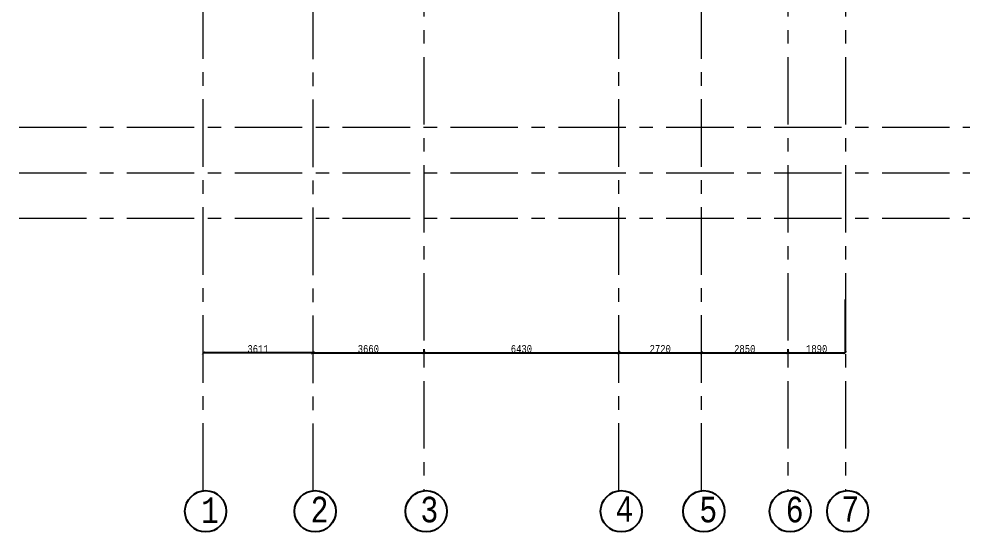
# Model space of a CAD drawing. Header units: millimetres. Extents: x -689206 to 4969298, y -1019800 to 703299.
# Drawn here: x 299992 to 331337, y -656205 to -639316 of the extents above; entities that cross this region are included whole.
import ezdxf

# ---------------------------------------------------------------- set-up
doc = ezdxf.new("R2010")
doc.units = ezdxf.units.MM
doc.linetypes.add('осеваяX2', pattern=[101.6, 63.5, -12.7, 12.7, -12.7])
doc.layers.add('РАЗМЕРЫ', color=7, linetype='Continuous', lineweight=9)
doc.layers.add('стены', color=7, linetype='Continuous', lineweight=20)
doc.layers.add('сетка', color=104, linetype='Continuous')
doc.styles.add('Аннотативный', font='isocteur.ttf', dxfattribs={"width": 0.7, "height": 250})
doc.dimstyles.new('Аннотативный', dxfattribs={"dimscale": 0, "dimtxt": 250, "dimasz": 100, "dimexe": 1.25, "dimexo": 0.625, "dimtad": 1, "dimdec": 0, "dimtxsty": 'Аннотативный', "dimblk": 'ARCHTICK', "dimcen": 2.5, "dimadec": 0, "dimazin": 0, "dimtfac": 1, "dimtdec": 0, "dimtmove": 0, "dimatfit": 3, "dimfxl": 1, "dimarcsym": 0})

# ---------------------------------------------------------------- blocks, each defined once
blk = doc.blocks.new('_ArchTick')
at = {"color": 0, "linetype": 'ByBlock', "const_width": 0.15}
blk.add_lwpolyline([(-0.5, -0.5), (0.5, 0.5)], dxfattribs=at)
blk = doc.blocks.new('*D4798')
at = {"layer": 'Defpoints', "color": 0, "lineweight": 5, "ltscale": 35, "transparency": 16777216}
for p in [(309677, -650303), (313337, -650189), (313337, -650303)]:
    blk.add_point(p, dxfattribs=at)
at = {"layer": 'РАЗМЕРЫ', "color": 0, "lineweight": -2, "ltscale": 35, "transparency": 16777216}
for p, q in [((309677, -650303), (309677, -650302)), ((309677, -650303), (313337, -650303)), ((313337, -650189), (313337, -650304))]:
    blk.add_line(p, q, dxfattribs=at)
at = {"layer": 'РАЗМЕРЫ', "color": 0, "lineweight": -2, "ltscale": 35, "transparency": 16777216, "xscale": 100, "yscale": 100, "zscale": 100, "rotation": 180}
blk.add_blockref('_ArchTick', (309677, -650303), dxfattribs=at)
at = {"layer": 'РАЗМЕРЫ', "color": 0, "lineweight": -2, "ltscale": 35, "transparency": 16777216, "xscale": 100, "yscale": 100, "zscale": 100}
blk.add_blockref('_ArchTick', (313337, -650303), dxfattribs=at)
at = {"layer": 'РАЗМЕРЫ', "color": 0, "lineweight": 5, "ltscale": 35, "transparency": 16777216, "insert": (311507, -650178), "char_height": 250, "attachment_point": 5, "style": 'Аннотативный'}
blk.add_mtext('3660', dxfattribs=at)
blk = doc.blocks.new('*D4799')
at = {"layer": 'Defpoints', "color": 0, "lineweight": 5, "ltscale": 35, "transparency": 16777216}
for p in [(313337, -650303), (319767, -650244), (319767, -650303)]:
    blk.add_point(p, dxfattribs=at)
at = {"layer": 'РАЗМЕРЫ', "color": 0, "lineweight": -2, "ltscale": 35, "transparency": 16777216}
for p, q in [((313337, -650303), (313337, -650302)), ((313337, -650303), (319767, -650303)), ((319767, -650245), (319767, -650304))]:
    blk.add_line(p, q, dxfattribs=at)
at = {"layer": 'РАЗМЕРЫ', "color": 0, "lineweight": -2, "ltscale": 35, "transparency": 16777216, "xscale": 100, "yscale": 100, "zscale": 100, "rotation": 180}
blk.add_blockref('_ArchTick', (313337, -650303), dxfattribs=at)
at = {"layer": 'РАЗМЕРЫ', "color": 0, "lineweight": -2, "ltscale": 35, "transparency": 16777216, "xscale": 100, "yscale": 100, "zscale": 100}
blk.add_blockref('_ArchTick', (319767, -650303), dxfattribs=at)
at = {"layer": 'РАЗМЕРЫ', "color": 0, "lineweight": 5, "ltscale": 35, "transparency": 16777216, "insert": (316552, -650178), "char_height": 250, "attachment_point": 5, "style": 'Аннотативный'}
blk.add_mtext('6430', dxfattribs=at)
blk = doc.blocks.new('*D4800')
at = {"layer": 'Defpoints', "color": 0, "lineweight": 5, "ltscale": 35, "transparency": 16777216}
for p in [(319767, -650303), (322489, -650303), (322489, -650335)]:
    blk.add_point(p, dxfattribs=at)
at = {"layer": 'РАЗМЕРЫ', "color": 0, "lineweight": -2, "ltscale": 35, "transparency": 16777216}
for p, q in [((319767, -650303), (319767, -650302)), ((319767, -650303), (322489, -650303)), ((322489, -650334), (322489, -650302))]:
    blk.add_line(p, q, dxfattribs=at)
at = {"layer": 'РАЗМЕРЫ', "color": 0, "lineweight": -2, "ltscale": 35, "transparency": 16777216, "xscale": 100, "yscale": 100, "zscale": 100, "rotation": 180}
blk.add_blockref('_ArchTick', (319767, -650303), dxfattribs=at)
at = {"layer": 'РАЗМЕРЫ', "color": 0, "lineweight": -2, "ltscale": 35, "transparency": 16777216, "xscale": 100, "yscale": 100, "zscale": 100}
blk.add_blockref('_ArchTick', (322489, -650303), dxfattribs=at)
at = {"layer": 'РАЗМЕРЫ', "color": 0, "lineweight": 5, "ltscale": 35, "transparency": 16777216, "insert": (321128, -650178), "char_height": 250, "attachment_point": 5, "style": 'Аннотативный'}
blk.add_mtext('2720', dxfattribs=at)
blk = doc.blocks.new('*D4801')
at = {"layer": 'Defpoints', "color": 0, "lineweight": 5, "ltscale": 35, "transparency": 16777216}
for p in [(322489, -650303), (325337, -650189), (325337, -650303)]:
    blk.add_point(p, dxfattribs=at)
at = {"layer": 'РАЗМЕРЫ', "color": 0, "lineweight": -2, "ltscale": 35, "transparency": 16777216}
for p, q in [((322489, -650303), (322489, -650302)), ((322489, -650303), (325337, -650303)), ((325337, -650189), (325337, -650304))]:
    blk.add_line(p, q, dxfattribs=at)
at = {"layer": 'РАЗМЕРЫ', "color": 0, "lineweight": -2, "ltscale": 35, "transparency": 16777216, "xscale": 100, "yscale": 100, "zscale": 100, "rotation": 180}
blk.add_blockref('_ArchTick', (322489, -650303), dxfattribs=at)
at = {"layer": 'РАЗМЕРЫ', "color": 0, "lineweight": -2, "ltscale": 35, "transparency": 16777216, "xscale": 100, "yscale": 100, "zscale": 100}
blk.add_blockref('_ArchTick', (325337, -650303), dxfattribs=at)
at = {"layer": 'РАЗМЕРЫ', "color": 0, "lineweight": 5, "ltscale": 35, "transparency": 16777216, "insert": (323913, -650178), "char_height": 250, "attachment_point": 5, "style": 'Аннотативный'}
blk.add_mtext('2850', dxfattribs=at)
blk = doc.blocks.new('*D4802')
at = {"layer": 'Defpoints', "color": 0, "lineweight": 5, "ltscale": 35, "transparency": 16777216}
for p in [(327228, -648551), (325337, -650303), (327228, -650303)]:
    blk.add_point(p, dxfattribs=at)
at = {"layer": 'РАЗМЕРЫ', "color": 0, "lineweight": -2, "ltscale": 35, "transparency": 16777216}
for p, q in [((327228, -648552), (327228, -650304)), ((325337, -650303), (325337, -650302)), ((325337, -650303), (327228, -650303))]:
    blk.add_line(p, q, dxfattribs=at)
at = {"layer": 'РАЗМЕРЫ', "color": 0, "lineweight": -2, "ltscale": 35, "transparency": 16777216, "xscale": 100, "yscale": 100, "zscale": 100, "rotation": 180}
blk.add_blockref('_ArchTick', (325337, -650303), dxfattribs=at)
at = {"layer": 'РАЗМЕРЫ', "color": 0, "lineweight": -2, "ltscale": 35, "transparency": 16777216, "xscale": 100, "yscale": 100, "zscale": 100}
blk.add_blockref('_ArchTick', (327228, -650303), dxfattribs=at)
at = {"layer": 'РАЗМЕРЫ', "color": 0, "lineweight": 5, "ltscale": 35, "transparency": 16777216, "insert": (326283, -650178), "char_height": 250, "attachment_point": 5, "style": 'Аннотативный'}
blk.add_mtext('1890', dxfattribs=at)
blk = doc.blocks.new('*D4806')
at = {"layer": 'Defpoints', "color": 0, "lineweight": 5, "ltscale": 35, "transparency": 16777216}
for p in [(306066, -650307), (306066, -650307), (309677, -650307)]:
    blk.add_point(p, dxfattribs=at)
at = {"layer": 'РАЗМЕРЫ', "color": 0, "lineweight": -2, "ltscale": 35, "transparency": 16777216}
for p, q in [((306066, -650306), (306066, -650306)), ((309677, -650307), (306066, -650307)), ((309677, -650306), (309677, -650306))]:
    blk.add_line(p, q, dxfattribs=at)
at = {"layer": 'РАЗМЕРЫ', "color": 0, "lineweight": -2, "ltscale": 35, "transparency": 16777216, "xscale": 100, "yscale": 100, "zscale": 100, "rotation": 180}
blk.add_blockref('_ArchTick', (306066, -650307), dxfattribs=at)
at = {"layer": 'РАЗМЕРЫ', "color": 0, "lineweight": -2, "ltscale": 35, "transparency": 16777216, "xscale": 100, "yscale": 100, "zscale": 100}
blk.add_blockref('_ArchTick', (309677, -650307), dxfattribs=at)
at = {"layer": 'РАЗМЕРЫ', "color": 0, "lineweight": 5, "ltscale": 35, "transparency": 16777216, "insert": (307871, -650181), "char_height": 250, "attachment_point": 5, "style": 'Аннотативный'}
blk.add_mtext('3611', dxfattribs=at)

msp = doc.modelspace()

# ---------------------------------------------------------------- linework, layer by layer
at = {"layer": 'РАЗМЕРЫ', "linetype": 'осеваяX2', "lineweight": 5, "ltscale": 35}
for p, q in [((319766.8, -654848), (319766.8, -605006.7)), ((322489.3, -654848), (322489.3, -605006.7)), ((327228.5, -605006.7), (327228.5, -654848)), ((306065.8, -654848), (306065.8, -606042.5))]:
    msp.add_line(p, q, dxfattribs=at)
at = {"layer": 'сетка', "color": 0}
for centre in [(306142.7, -655524.4), (309754, -655524.4), (313413.8, -655524.4), (319843.7, -655524.4), (322566.2, -655524.4), (325413.8, -655524.4), (327305.4, -655524.4)]:
    msp.add_circle(centre, 680.7, dxfattribs=at)
at = {"layer": 'стены', "linetype": 'осеваяX2', "lineweight": 5, "ltscale": 35}
for p, q in [((313337, -605006.7), (313337, -654848)), ((325337, -605006.7), (325337, -654848)), ((309677.1, -606408.2), (309677.1, -654848)), ((299991.5, -642877.7), (331337, -642877.7)), ((299991.5, -644377.7), (331337, -644377.7)), ((299991.5, -645877.7), (331337, -645877.7))]:
    msp.add_line(p, q, dxfattribs=at)

# ---------------------------------------------------------------- texts
at = {"layer": 'РАЗМЕРЫ', "lineweight": 5, "ltscale": 35, "char_height": 841.3, "width": 7009.377, "attachment_point": 1, "style": 'Аннотативный'}
for s, insert in [('1', (305991.1, -655066.2)), ('2', (309602.3, -655046.5)), ('3', (313222.9, -655046.5)), ('4', (319652.8, -655026.9)), ('5', (322414.5, -655046.5)), ('6', (325262.2, -655046.5)), ('7', (327094.8, -655026.9))]:
    msp.add_mtext(s, dxfattribs=dict(at, insert=insert))

# ---------------------------------------------------------------- dimensions: what is measured, and where the dimension line sits
at = {"layer": 'РАЗМЕРЫ', "lineweight": 5, "ltscale": 35}
for base, p1, p2, text, picture, middle in [((327228.5, -650303.2), (325337, -650303.2), (327228.5, -648550.9), '1890', '*D4802', (326282.7, -650177.6)), ((322489.3, -650303.2), (319766.8, -650303.2), (322489.3, -650334.5), '2720', '*D4800', (321128.1, -650177.6)), ((325337, -650303.2), (322489.3, -650303.2), (325337, -650188.8), '2850', '*D4801', (323913.1, -650177.6))]:
    dim = msp.add_linear_dim(base=base, p1=p1, p2=p2, text=text, dimstyle='Аннотативный', dxfattribs=at)
    dim.commit()
    dim.dimension.update_dxf_attribs({"geometry": picture, "text_midpoint": middle})
for base, p1, p2, picture, middle in [((306065.8, -650306.9), (309677.1, -650306.9), (306065.8, -650306.9), '*D4806', (307871.4, -650181.3)), ((313337, -650303.2), (309677.1, -650303.2), (313337, -650188.8), '*D4798', (311507, -650177.6)), ((319766.8, -650303.2), (313337, -650303.2), (319766.8, -650243.9), '*D4799', (316551.9, -650177.6))]:
    dim = msp.add_linear_dim(base=base, p1=p1, p2=p2, dimstyle='Аннотативный', dxfattribs=at)
    dim.commit()
    dim.dimension.update_dxf_attribs({"geometry": picture, "text_midpoint": middle})

doc.saveas('drawing.dxf')
